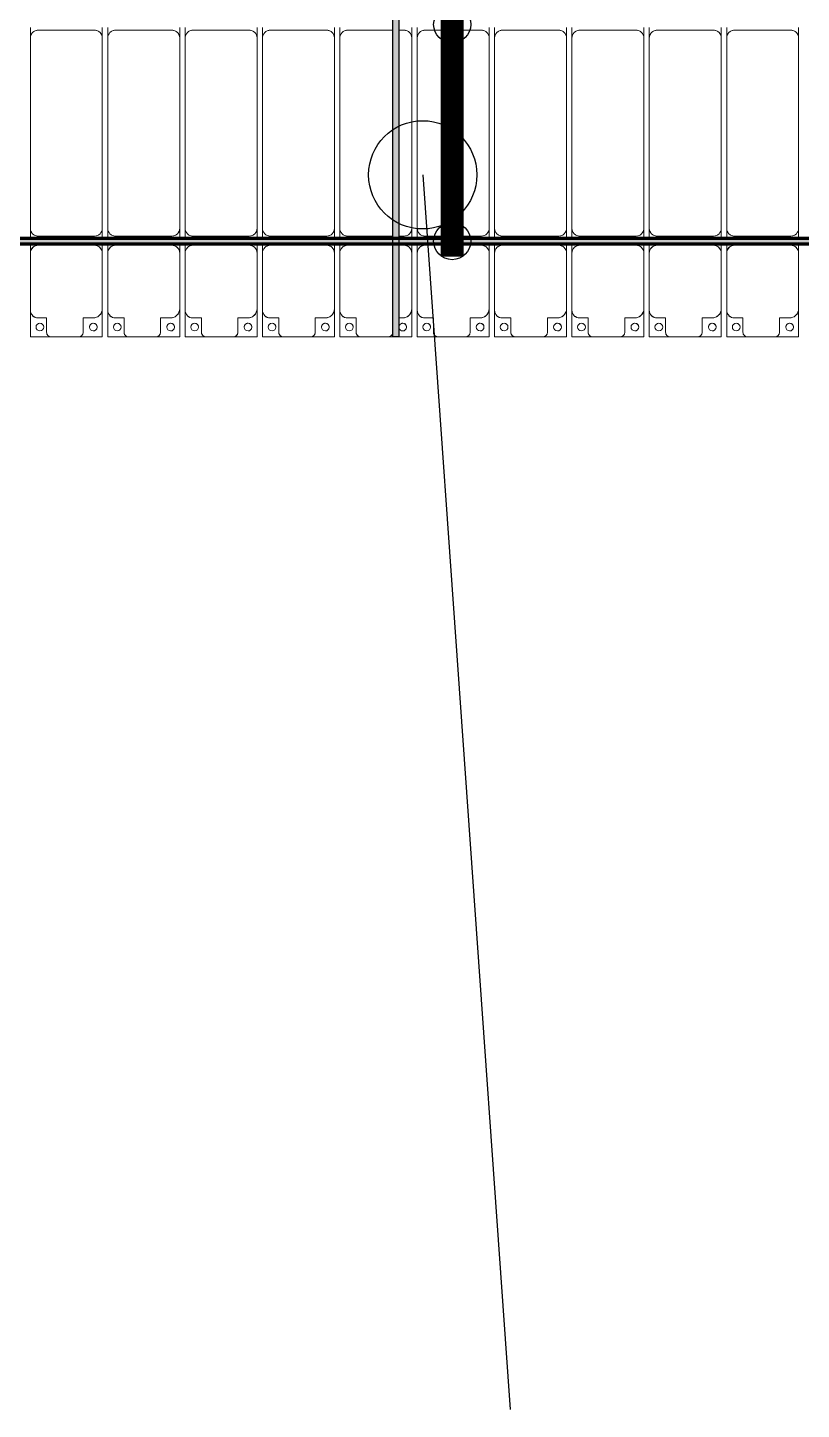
# Model space of a CAD drawing. Header units: millimetres. Extents: x -291190 to 146725, y 19759 to 185158.
# Drawn here: x -3923 to 1077, y 76860 to 85792 of the extents above; entities that cross this region are included whole.
import ezdxf

# ---------------------------------------------------------------- set-up
doc = ezdxf.new("R2010")
doc.units = ezdxf.units.MM
doc.layers.add('A-GENM', color=13, linetype='Continuous', lineweight=9)
doc.layers.add('S-BEAM', color=12, linetype='Continuous', lineweight=9)
for name, color, linetype in [('GC-BICH NEO', 6, 'Continuous'), ('GC-DAY NEO', 5, 'Continuous'), ('GC-HOP 40x60 GIA CUONG', 1, 'Continuous')]:
    doc.layers.add(name, color=color, linetype=linetype)

# ---------------------------------------------------------------- blocks, each defined once
blk = doc.blocks.new('Dải phao đi lại kèm đỡ invester - DẢI PHAO ĐI LẠI-65799-KHUNG KẾT CẤU BÈ PIN 4')
at = {"layer": 'A-GENM', "color": 7}
for p, q in [((63758.4, 1312.2), (63911.8, 1312.2)), ((63758.4, 1129.7), (63758.4, 1312.2)), ((63758.4, 1312.2), (63758.4, 1129.7)), ((63911.8, 1312.2), (63758.4, 1312.2)), ((63881.8, 1282.2), (63881.8, 1189.7)), ((64088.2, 1312.2), (63911.8, 1312.2)), ((64088.2, 1312.2), (64223.4, 1312.2)), ((64223.4, 1312.2), (64088.2, 1312.2)), ((64118.2, 1189.7), (64118.2, 1282.2)), ((64223.4, 1312.2), (64223.4, 1139.7)), ((64223.4, 1139.7), (64223.4, 1312.2)), ((64258.4, 1312.2), (64411.8, 1312.2)), ((64258.4, 1129.7), (64258.4, 1312.2)), ((64258.4, 1312.2), (64258.4, 1129.7)), ((64411.8, 1312.2), (64258.4, 1312.2)), ((64381.8, 1282.2), (64381.8, 1189.7)), ((64588.2, 1312.2), (64411.8, 1312.2)), ((64588.2, 1312.2), (64723.4, 1312.2)), ((64723.4, 1312.2), (64588.2, 1312.2)), ((64618.2, 1189.7), (64618.2, 1282.2)), ((64723.4, 1312.2), (64723.4, 1139.7)), ((64723.4, 1139.7), (64723.4, 1312.2)), ((64758.4, 1312.2), (64911.8, 1312.2)), ((64758.4, 1129.7), (64758.4, 1312.2)), ((64758.4, 1312.2), (64758.4, 1129.7)), ((64911.8, 1312.2), (64758.4, 1312.2)), ((64881.8, 1282.2), (64881.8, 1189.7)), ((65088.2, 1312.2), (64911.8, 1312.2)), ((65088.2, 1312.2), (65223.4, 1312.2)), ((65223.4, 1312.2), (65088.2, 1312.2)), ((65118.2, 1189.7), (65118.2, 1282.2)), ((65223.4, 1312.2), (65223.4, 1139.7)), ((65223.4, 1139.7), (65223.4, 1312.2)), ((65258.4, 1312.2), (65411.8, 1312.2)), ((65258.4, 1129.7), (65258.4, 1312.2)), ((65258.4, 1312.2), (65258.4, 1129.7)), ((65411.8, 1312.2), (65258.4, 1312.2)), ((65381.8, 1282.2), (65381.8, 1189.7)), ((65588.2, 1312.2), (65411.8, 1312.2)), ((65588.2, 1312.2), (65723.4, 1312.2)), ((65723.4, 1312.2), (65588.2, 1312.2)), ((65618.2, 1189.7), (65618.2, 1282.2)), ((65723.4, 1312.2), (65723.4, 1139.7)), ((65723.4, 1139.7), (65723.4, 1312.2)), ((65758.4, 1312.2), (65911.8, 1312.2)), ((65758.4, 1129.7), (65758.4, 1312.2)), ((65758.4, 1312.2), (65758.4, 1129.7)), ((65911.8, 1312.2), (65758.4, 1312.2)), ((65881.8, 1282.2), (65881.8, 1189.7)), ((66088.2, 1312.2), (65911.8, 1312.2)), ((66088.2, 1312.2), (66223.4, 1312.2)), ((66223.4, 1312.2), (66088.2, 1312.2)), ((66118.2, 1189.7), (66118.2, 1282.2)), ((66223.4, 1312.2), (66223.4, 1139.7)), ((66223.4, 1139.7), (66223.4, 1312.2)), ((66258.4, 1312.2), (66341.4, 1312.2)), ((66258.4, 1129.7), (66258.4, 1312.2)), ((66258.4, 1312.2), (66258.4, 1129.7)), ((66341.4, 1312.2), (66258.4, 1312.2)), ((66381.4, 1312.2), (66411.8, 1312.2)), ((66411.8, 1312.2), (66381.4, 1312.2)), ((66381.8, 1282.2), (66381.8, 1189.7)), ((66588.2, 1312.2), (66411.8, 1312.2)), ((66588.2, 1312.2), (66723.4, 1312.2)), ((66723.4, 1312.2), (66588.2, 1312.2)), ((66618.2, 1189.7), (66618.2, 1282.2)), ((66723.4, 1312.2), (66723.4, 1139.7)), ((66723.4, 1139.7), (66723.4, 1312.2)), ((66758.4, 1312.2), (66911.8, 1312.2)), ((66758.4, 1129.7), (66758.4, 1312.2)), ((66758.4, 1312.2), (66758.4, 1129.7)), ((66911.8, 1312.2), (66758.4, 1312.2)), ((66881.8, 1282.2), (66881.8, 1189.7)), ((67088.2, 1312.2), (66911.8, 1312.2)), ((67088.2, 1312.2), (67223.4, 1312.2)), ((67223.4, 1312.2), (67088.2, 1312.2)), ((67118.2, 1189.7), (67118.2, 1282.2)), ((67223.4, 1312.2), (67223.4, 1139.7)), ((67223.4, 1139.7), (67223.4, 1312.2)), ((67258.4, 1312.2), (67411.8, 1312.2)), ((67258.4, 1129.7), (67258.4, 1312.2)), ((67258.4, 1312.2), (67258.4, 1129.7)), ((67411.8, 1312.2), (67258.4, 1312.2)), ((67381.8, 1282.2), (67381.8, 1189.7)), ((67588.2, 1312.2), (67411.8, 1312.2)), ((67588.2, 1312.2), (67723.4, 1312.2)), ((67723.4, 1312.2), (67588.2, 1312.2)), ((67618.2, 1189.7), (67618.2, 1282.2)), ((67723.4, 1312.2), (67723.4, 1139.7)), ((67723.4, 1139.7), (67723.4, 1312.2)), ((67758.4, 1312.2), (67911.8, 1312.2)), ((67758.4, 1129.7), (67758.4, 1312.2)), ((67758.4, 1312.2), (67758.4, 1129.7)), ((67911.8, 1312.2), (67758.4, 1312.2)), ((67881.8, 1282.2), (67881.8, 1189.7)), ((68088.2, 1312.2), (67911.8, 1312.2)), ((68088.2, 1312.2), (68223.4, 1312.2)), ((68223.4, 1312.2), (68088.2, 1312.2)), ((68118.2, 1189.7), (68118.2, 1282.2)), ((68223.4, 1312.2), (68223.4, 1139.7)), ((68223.4, 1139.7), (68223.4, 1312.2)), ((68258.4, 1312.2), (68411.8, 1312.2)), ((68258.4, 1129.7), (68258.4, 1312.2)), ((68258.4, 1312.2), (68258.4, 1129.7)), ((68411.8, 1312.2), (68258.4, 1312.2)), ((68381.8, 1282.2), (68381.8, 1189.7)), ((68588.2, 1312.2), (68411.8, 1312.2)), ((68588.2, 1312.2), (68723.4, 1312.2)), ((68723.4, 1312.2), (68588.2, 1312.2)), ((68618.2, 1189.7), (68618.2, 1282.2)), ((68723.4, 1312.2), (68723.4, 1139.7)), ((68723.4, 1139.7), (68723.4, 1312.2)), ((63881.8, 1189.7), (63818.4, 1189.7)), ((64173.4, 1189.7), (64118.2, 1189.7)), ((64381.8, 1189.7), (64318.4, 1189.7)), ((64673.4, 1189.7), (64618.2, 1189.7)), ((64881.8, 1189.7), (64818.4, 1189.7)), ((65173.4, 1189.7), (65118.2, 1189.7)), ((65381.8, 1189.7), (65318.4, 1189.7)), ((65673.4, 1189.7), (65618.2, 1189.7)), ((65881.8, 1189.7), (65818.4, 1189.7)), ((66173.4, 1189.7), (66118.2, 1189.7)), ((66341.4, 1189.7), (66318.4, 1189.7)), ((66673.4, 1189.7), (66618.2, 1189.7)), ((66881.8, 1189.7), (66818.4, 1189.7)), ((67173.4, 1189.7), (67118.2, 1189.7)), ((67381.8, 1189.7), (67318.4, 1189.7)), ((67673.4, 1189.7), (67618.2, 1189.7)), ((67881.8, 1189.7), (67818.4, 1189.7)), ((68173.4, 1189.7), (68118.2, 1189.7)), ((68381.8, 1189.7), (68318.4, 1189.7)), ((68673.4, 1189.7), (68618.2, 1189.7)), ((63758.4, 1129.7), (63758.4, 769.7)), ((64223.4, 769.7), (64223.4, 1139.7)), ((64258.4, 1129.7), (64258.4, 769.7)), ((64723.4, 769.7), (64723.4, 1139.7)), ((64758.4, 1129.7), (64758.4, 769.7)), ((65223.4, 769.7), (65223.4, 1139.7)), ((65258.4, 1129.7), (65258.4, 769.7)), ((65723.4, 769.7), (65723.4, 1139.7)), ((65758.4, 1129.7), (65758.4, 769.7)), ((66223.4, 769.7), (66223.4, 1139.7)), ((66258.4, 1129.7), (66258.4, 769.7)), ((66723.4, 769.7), (66723.4, 1139.7)), ((66758.4, 1129.7), (66758.4, 769.7)), ((67223.4, 769.7), (67223.4, 1139.7)), ((67258.4, 1129.7), (67258.4, 769.7)), ((67723.4, 769.7), (67723.4, 1139.7)), ((67758.4, 1129.7), (67758.4, 769.7)), ((68223.4, 769.7), (68223.4, 1139.7)), ((68258.4, 1129.7), (68258.4, 769.7)), ((68723.4, 769.7), (68723.4, 1139.7)), ((63758.4, 712.9), (63758.4, 769.7)), ((63758.4, 712.9), (63758.4, 769.7)), ((63808.4, 719.7), (64173.4, 719.7)), ((64223.4, 769.7), (64223.4, 712.9)), ((64223.4, 769.7), (64223.4, 712.9)), ((64258.4, 712.9), (64258.4, 769.7)), ((64258.4, 712.9), (64258.4, 769.7)), ((64308.4, 719.7), (64673.4, 719.7)), ((64723.4, 769.7), (64723.4, 712.9)), ((64723.4, 769.7), (64723.4, 712.9)), ((64758.4, 712.9), (64758.4, 769.7)), ((64758.4, 712.9), (64758.4, 769.7)), ((64808.4, 719.7), (65173.4, 719.7)), ((65223.4, 769.7), (65223.4, 712.9)), ((65223.4, 769.7), (65223.4, 712.9)), ((65258.4, 712.9), (65258.4, 769.7)), ((65258.4, 712.9), (65258.4, 769.7)), ((65308.4, 719.7), (65673.4, 719.7)), ((65723.4, 769.7), (65723.4, 712.9)), ((65723.4, 769.7), (65723.4, 712.9)), ((65758.4, 712.9), (65758.4, 769.7)), ((65758.4, 712.9), (65758.4, 769.7)), ((65808.4, 719.7), (66173.4, 719.7)), ((66223.4, 769.7), (66223.4, 712.9)), ((66223.4, 769.7), (66223.4, 712.9)), ((66258.4, 712.9), (66258.4, 769.7)), ((66258.4, 712.9), (66258.4, 769.7)), ((66308.4, 719.7), (66341.4, 719.7)), ((66381.4, 719.7), (66673.4, 719.7)), ((66723.4, 769.7), (66723.4, 712.9)), ((66723.4, 769.7), (66723.4, 712.9)), ((66758.4, 712.9), (66758.4, 769.7)), ((66758.4, 712.9), (66758.4, 769.7)), ((66808.4, 719.7), (67173.4, 719.7)), ((67223.4, 769.7), (67223.4, 712.9)), ((67223.4, 769.7), (67223.4, 712.9)), ((67258.4, 712.9), (67258.4, 769.7)), ((67258.4, 712.9), (67258.4, 769.7)), ((67308.4, 719.7), (67673.4, 719.7)), ((67723.4, 769.7), (67723.4, 712.9)), ((67723.4, 769.7), (67723.4, 712.9)), ((67758.4, 712.9), (67758.4, 769.7)), ((67758.4, 712.9), (67758.4, 769.7)), ((67808.4, 719.7), (68173.4, 719.7)), ((68223.4, 769.7), (68223.4, 712.9)), ((68223.4, 769.7), (68223.4, 712.9)), ((68258.4, 712.9), (68258.4, 769.7)), ((68258.4, 712.9), (68258.4, 769.7)), ((68308.4, 719.7), (68673.4, 719.7)), ((68723.4, 769.7), (68723.4, 712.9)), ((68723.4, 769.7), (68723.4, 712.9)), ((63758.4, 610.3), (63758.4, 672.9)), ((63758.4, 610.3), (63758.4, 672.9)), ((64173.4, 660.3), (63808.4, 660.3)), ((64223.4, 672.9), (64223.4, 610.3)), ((64223.4, 672.9), (64223.4, 610.3)), ((64258.4, 610.3), (64258.4, 672.9)), ((64258.4, 610.3), (64258.4, 672.9)), ((64673.4, 660.3), (64308.4, 660.3)), ((64723.4, 672.9), (64723.4, 610.3)), ((64723.4, 672.9), (64723.4, 610.3)), ((64758.4, 610.3), (64758.4, 672.9)), ((64758.4, 610.3), (64758.4, 672.9)), ((65173.4, 660.3), (64808.4, 660.3)), ((65223.4, 672.9), (65223.4, 610.3)), ((65223.4, 672.9), (65223.4, 610.3)), ((65258.4, 610.3), (65258.4, 672.9)), ((65258.4, 610.3), (65258.4, 672.9)), ((65673.4, 660.3), (65308.4, 660.3)), ((65723.4, 672.9), (65723.4, 610.3)), ((65723.4, 672.9), (65723.4, 610.3)), ((65758.4, 610.3), (65758.4, 672.9)), ((65758.4, 610.3), (65758.4, 672.9)), ((66173.4, 660.3), (65808.4, 660.3)), ((66223.4, 672.9), (66223.4, 610.3)), ((66223.4, 672.9), (66223.4, 610.3)), ((66258.4, 610.3), (66258.4, 672.9)), ((66258.4, 610.3), (66258.4, 672.9)), ((66341.4, 660.3), (66308.4, 660.3)), ((66673.4, 660.3), (66381.4, 660.3)), ((66723.4, 672.9), (66723.4, 610.3)), ((66723.4, 672.9), (66723.4, 610.3)), ((66758.4, 610.3), (66758.4, 672.9)), ((66758.4, 610.3), (66758.4, 672.9)), ((67173.4, 660.3), (66808.4, 660.3)), ((67223.4, 672.9), (67223.4, 610.3)), ((67223.4, 672.9), (67223.4, 610.3)), ((67258.4, 610.3), (67258.4, 672.9)), ((67258.4, 610.3), (67258.4, 672.9)), ((67673.4, 660.3), (67308.4, 660.3)), ((67723.4, 672.9), (67723.4, 610.3)), ((67723.4, 672.9), (67723.4, 610.3)), ((67758.4, 610.3), (67758.4, 672.9)), ((67758.4, 610.3), (67758.4, 672.9)), ((68173.4, 660.3), (67808.4, 660.3)), ((68223.4, 672.9), (68223.4, 610.3)), ((68223.4, 672.9), (68223.4, 610.3)), ((68258.4, 610.3), (68258.4, 672.9)), ((68258.4, 610.3), (68258.4, 672.9)), ((68673.4, 660.3), (68308.4, 660.3)), ((68723.4, 672.9), (68723.4, 610.3)), ((68723.4, 672.9), (68723.4, 610.3)), ((63758.4, 610.3), (63758.4, -620.3)), ((64223.4, -620.3), (64223.4, 610.3)), ((64258.4, 610.3), (64258.4, -620.3)), ((64723.4, -620.3), (64723.4, 610.3)), ((64758.4, 610.3), (64758.4, -620.3)), ((65223.4, -620.3), (65223.4, 610.3)), ((65258.4, 610.3), (65258.4, -620.3)), ((65723.4, -620.3), (65723.4, 610.3)), ((65758.4, 610.3), (65758.4, -620.3)), ((66223.4, -620.3), (66223.4, 610.3)), ((66258.4, 610.3), (66258.4, -620.3)), ((66723.4, -620.3), (66723.4, 610.3)), ((66758.4, 610.3), (66758.4, -620.3)), ((67223.4, -620.3), (67223.4, 610.3)), ((67258.4, 610.3), (67258.4, -620.3)), ((67723.4, -620.3), (67723.4, 610.3)), ((67758.4, 610.3), (67758.4, -620.3)), ((68223.4, -620.3), (68223.4, 610.3)), ((68258.4, 610.3), (68258.4, -620.3)), ((68723.4, -620.3), (68723.4, 610.3)), ((63758.4, -687.1), (63758.4, -620.3)), ((63758.4, -687.1), (63758.4, -620.3)), ((64223.4, -620.3), (64223.4, -687.1)), ((64223.4, -620.3), (64223.4, -687.1)), ((64258.4, -687.1), (64258.4, -620.3)), ((64258.4, -687.1), (64258.4, -620.3)), ((64723.4, -620.3), (64723.4, -687.1)), ((64723.4, -620.3), (64723.4, -687.1)), ((64758.4, -687.1), (64758.4, -620.3)), ((64758.4, -687.1), (64758.4, -620.3)), ((65223.4, -620.3), (65223.4, -687.1)), ((65223.4, -620.3), (65223.4, -687.1)), ((65258.4, -687.1), (65258.4, -620.3)), ((65258.4, -687.1), (65258.4, -620.3)), ((65723.4, -620.3), (65723.4, -687.1)), ((65723.4, -620.3), (65723.4, -687.1)), ((65758.4, -687.1), (65758.4, -620.3)), ((65758.4, -687.1), (65758.4, -620.3)), ((66223.4, -620.3), (66223.4, -687.1)), ((66223.4, -620.3), (66223.4, -687.1)), ((66258.4, -687.1), (66258.4, -620.3)), ((66258.4, -687.1), (66258.4, -620.3)), ((66723.4, -620.3), (66723.4, -687.1)), ((66723.4, -620.3), (66723.4, -687.1)), ((66758.4, -687.1), (66758.4, -620.3)), ((66758.4, -687.1), (66758.4, -620.3)), ((67223.4, -620.3), (67223.4, -687.1)), ((67223.4, -620.3), (67223.4, -687.1)), ((67258.4, -687.1), (67258.4, -620.3)), ((67258.4, -687.1), (67258.4, -620.3)), ((67723.4, -620.3), (67723.4, -687.1)), ((67723.4, -620.3), (67723.4, -687.1)), ((67758.4, -687.1), (67758.4, -620.3)), ((67758.4, -687.1), (67758.4, -620.3)), ((68223.4, -620.3), (68223.4, -687.1)), ((68223.4, -620.3), (68223.4, -687.1)), ((68258.4, -687.1), (68258.4, -620.3)), ((68258.4, -687.1), (68258.4, -620.3)), ((68723.4, -620.3), (68723.4, -687.1)), ((68723.4, -620.3), (68723.4, -687.1)), ((63808.4, -670.3), (64173.4, -670.3)), ((64308.4, -670.3), (64673.4, -670.3)), ((64808.4, -670.3), (65173.4, -670.3)), ((65308.4, -670.3), (65673.4, -670.3)), ((65808.4, -670.3), (66173.4, -670.3)), ((66308.4, -670.3), (66341.4, -670.3)), ((66381.4, -670.3), (66673.4, -670.3)), ((66808.4, -670.3), (67173.4, -670.3)), ((67308.4, -670.3), (67673.4, -670.3)), ((67808.4, -670.3), (68173.4, -670.3)), ((68308.4, -670.3), (68673.4, -670.3))]:
    blk.add_line(p, q, dxfattribs=at)
for centre, radius, start, end in [((63816.8, 1248.6), 25, 90, 270), ((63816.8, 1248.6), 25, 90, 255), ((63816.8, 1248.6), 25, 270, 90), ((63816.8, 1248.6), 25, 0, 90), ((63911.8, 1282.2), 30, 90, 180), ((63911.8, 1282.2), 30, 105, 165), ((63911.8, 1282.2), 30, 135, 165), ((63911.8, 1282.2), 30, 135, 165), ((63911.8, 1282.2), 30, 105, 120), ((63911.8, 1282.2), 30, 105, 120), ((64088.2, 1282.2), 30, 360, 90), ((64088.2, 1282.2), 30, 60, 75), ((64088.2, 1282.2), 30, 15, 75), ((64088.2, 1282.2), 30, 60, 75), ((64088.2, 1282.2), 30, 15, 30), ((64088.2, 1282.2), 30, 15, 30), ((64161.8, 1248.6), 25, 90, 270), ((64161.8, 1248.6), 25, 90, 180), ((64161.8, 1248.6), 25, 270, 90), ((64161.8, 1248.6), 25, 270, 90), ((64316.8, 1248.6), 25, 90, 270), ((64316.8, 1248.6), 25, 90, 255), ((64316.8, 1248.6), 25, 270, 90), ((64316.8, 1248.6), 25, 0, 90), ((64411.8, 1282.2), 30, 90, 180), ((64411.8, 1282.2), 30, 105, 165), ((64411.8, 1282.2), 30, 135, 165), ((64411.8, 1282.2), 30, 135, 165), ((64411.8, 1282.2), 30, 105, 120), ((64411.8, 1282.2), 30, 105, 120), ((64588.2, 1282.2), 30, 360, 90), ((64588.2, 1282.2), 30, 60, 75), ((64588.2, 1282.2), 30, 15, 75), ((64588.2, 1282.2), 30, 60, 75), ((64588.2, 1282.2), 30, 15, 30), ((64588.2, 1282.2), 30, 15, 30), ((64661.8, 1248.6), 25, 90, 270), ((64661.8, 1248.6), 25, 90, 180), ((64661.8, 1248.6), 25, 270, 90), ((64661.8, 1248.6), 25, 270, 90), ((64816.8, 1248.6), 25, 90, 270), ((64816.8, 1248.6), 25, 90, 255), ((64816.8, 1248.6), 25, 270, 90), ((64816.8, 1248.6), 25, 0, 90), ((64911.8, 1282.2), 30, 90, 180), ((64911.8, 1282.2), 30, 105, 165), ((64911.8, 1282.2), 30, 135, 165), ((64911.8, 1282.2), 30, 135, 165), ((64911.8, 1282.2), 30, 105, 120), ((64911.8, 1282.2), 30, 105, 120), ((65088.2, 1282.2), 30, 360, 90), ((65088.2, 1282.2), 30, 60, 75), ((65088.2, 1282.2), 30, 15, 75), ((65088.2, 1282.2), 30, 60, 75), ((65088.2, 1282.2), 30, 15, 30), ((65088.2, 1282.2), 30, 15, 30), ((65161.8, 1248.6), 25, 90, 270), ((65161.8, 1248.6), 25, 90, 180), ((65161.8, 1248.6), 25, 270, 90), ((65161.8, 1248.6), 25, 270, 90), ((65316.8, 1248.6), 25, 90, 270), ((65316.8, 1248.6), 25, 90, 255), ((65316.8, 1248.6), 25, 270, 90), ((65316.8, 1248.6), 25, 0, 90), ((65411.8, 1282.2), 30, 90, 180), ((65411.8, 1282.2), 30, 105, 165), ((65411.8, 1282.2), 30, 135, 165), ((65411.8, 1282.2), 30, 135, 165), ((65411.8, 1282.2), 30, 105, 120), ((65411.8, 1282.2), 30, 105, 120), ((65588.2, 1282.2), 30, 360, 90), ((65588.2, 1282.2), 30, 60, 75), ((65588.2, 1282.2), 30, 15, 75), ((65588.2, 1282.2), 30, 60, 75), ((65588.2, 1282.2), 30, 15, 30), ((65588.2, 1282.2), 30, 15, 30), ((65661.8, 1248.6), 25, 90, 270), ((65661.8, 1248.6), 25, 90, 180), ((65661.8, 1248.6), 25, 270, 90), ((65661.8, 1248.6), 25, 270, 90), ((65816.8, 1248.6), 25, 90, 270), ((65816.8, 1248.6), 25, 90, 255), ((65816.8, 1248.6), 25, 270, 90), ((65816.8, 1248.6), 25, 0, 90), ((65911.8, 1282.2), 30, 90, 180), ((65911.8, 1282.2), 30, 105, 165), ((65911.8, 1282.2), 30, 135, 165), ((65911.8, 1282.2), 30, 135, 165), ((65911.8, 1282.2), 30, 105, 120), ((65911.8, 1282.2), 30, 105, 120), ((66088.2, 1282.2), 30, 360, 90), ((66088.2, 1282.2), 30, 60, 75), ((66088.2, 1282.2), 30, 15, 75), ((66088.2, 1282.2), 30, 60, 75), ((66088.2, 1282.2), 30, 15, 30), ((66088.2, 1282.2), 30, 15, 30), ((66161.8, 1248.6), 25, 90, 270), ((66161.8, 1248.6), 25, 90, 180), ((66161.8, 1248.6), 25, 270, 90), ((66161.8, 1248.6), 25, 270, 90), ((66316.8, 1248.6), 25, 90, 270), ((66316.8, 1248.6), 25, 90, 255), ((66316.8, 1248.6), 25, 15, 90), ((66316.8, 1248.6), 25, 15, 90), ((66411.8, 1282.2), 30, 90, 180), ((66411.8, 1282.2), 30, 105, 165), ((66411.8, 1282.2), 30, 135, 165), ((66411.8, 1282.2), 30, 135, 165), ((66411.8, 1282.2), 30, 105, 120), ((66411.8, 1282.2), 30, 105, 120), ((66588.2, 1282.2), 30, 360, 90), ((66588.2, 1282.2), 30, 60, 75), ((66588.2, 1282.2), 30, 15, 75), ((66588.2, 1282.2), 30, 60, 75), ((66588.2, 1282.2), 30, 15, 30), ((66588.2, 1282.2), 30, 15, 30), ((66661.8, 1248.6), 25, 90, 270), ((66661.8, 1248.6), 25, 90, 180), ((66661.8, 1248.6), 25, 270, 90), ((66661.8, 1248.6), 25, 270, 90), ((66816.8, 1248.6), 25, 90, 270), ((66816.8, 1248.6), 25, 90, 255), ((66816.8, 1248.6), 25, 270, 90), ((66816.8, 1248.6), 25, 0, 90), ((66911.8, 1282.2), 30, 90, 180), ((66911.8, 1282.2), 30, 105, 165), ((66911.8, 1282.2), 30, 135, 165), ((66911.8, 1282.2), 30, 135, 165), ((66911.8, 1282.2), 30, 105, 120), ((66911.8, 1282.2), 30, 105, 120), ((67088.2, 1282.2), 30, 360, 90), ((67088.2, 1282.2), 30, 60, 75), ((67088.2, 1282.2), 30, 15, 75), ((67088.2, 1282.2), 30, 60, 75), ((67088.2, 1282.2), 30, 15, 30), ((67088.2, 1282.2), 30, 15, 30), ((67161.8, 1248.6), 25, 90, 270), ((67161.8, 1248.6), 25, 90, 180), ((67161.8, 1248.6), 25, 270, 90), ((67161.8, 1248.6), 25, 270, 90), ((67316.8, 1248.6), 25, 90, 270), ((67316.8, 1248.6), 25, 90, 255), ((67316.8, 1248.6), 25, 270, 90), ((67316.8, 1248.6), 25, 0, 90), ((67411.8, 1282.2), 30, 90, 180), ((67411.8, 1282.2), 30, 105, 165), ((67411.8, 1282.2), 30, 135, 165), ((67411.8, 1282.2), 30, 135, 165), ((67411.8, 1282.2), 30, 105, 120), ((67411.8, 1282.2), 30, 105, 120), ((67588.2, 1282.2), 30, 360, 90), ((67588.2, 1282.2), 30, 60, 75), ((67588.2, 1282.2), 30, 15, 75), ((67588.2, 1282.2), 30, 60, 75), ((67588.2, 1282.2), 30, 15, 30), ((67588.2, 1282.2), 30, 15, 30), ((67661.8, 1248.6), 25, 90, 270), ((67661.8, 1248.6), 25, 90, 180), ((67661.8, 1248.6), 25, 270, 90), ((67661.8, 1248.6), 25, 270, 90), ((67816.8, 1248.6), 25, 90, 270), ((67816.8, 1248.6), 25, 90, 255), ((67816.8, 1248.6), 25, 270, 90), ((67816.8, 1248.6), 25, 0, 90), ((67911.8, 1282.2), 30, 90, 180), ((67911.8, 1282.2), 30, 105, 165), ((67911.8, 1282.2), 30, 135, 165), ((67911.8, 1282.2), 30, 135, 165), ((67911.8, 1282.2), 30, 105, 120), ((67911.8, 1282.2), 30, 105, 120), ((68088.2, 1282.2), 30, 360, 90), ((68088.2, 1282.2), 30, 60, 75), ((68088.2, 1282.2), 30, 15, 75), ((68088.2, 1282.2), 30, 60, 75), ((68088.2, 1282.2), 30, 15, 30), ((68088.2, 1282.2), 30, 15, 30), ((68161.8, 1248.6), 25, 90, 270), ((68161.8, 1248.6), 25, 90, 180), ((68161.8, 1248.6), 25, 270, 90), ((68161.8, 1248.6), 25, 270, 90), ((68316.8, 1248.6), 25, 90, 270), ((68316.8, 1248.6), 25, 90, 255), ((68316.8, 1248.6), 25, 270, 90), ((68316.8, 1248.6), 25, 0, 90), ((68411.8, 1282.2), 30, 90, 180), ((68411.8, 1282.2), 30, 105, 165), ((68411.8, 1282.2), 30, 135, 165), ((68411.8, 1282.2), 30, 135, 165), ((68411.8, 1282.2), 30, 105, 120), ((68411.8, 1282.2), 30, 105, 120), ((68588.2, 1282.2), 30, 360, 90), ((68588.2, 1282.2), 30, 60, 75), ((68588.2, 1282.2), 30, 15, 75), ((68588.2, 1282.2), 30, 60, 75), ((68588.2, 1282.2), 30, 15, 30), ((68588.2, 1282.2), 30, 15, 30), ((68661.8, 1248.6), 25, 90, 270), ((68661.8, 1248.6), 25, 90, 180), ((68661.8, 1248.6), 25, 270, 90), ((68661.8, 1248.6), 25, 270, 90), ((63818.4, 1129.7), 60, 90, 180), ((63818.4, 1129.7), 60, 90, 150), ((63818.4, 1129.7), 60, 135, 150), ((63818.4, 1129.7), 60, 135, 150), ((63816.8, 1248.6), 25, 270, 285), ((63816.8, 1248.6), 25, 300, 345), ((64161.8, 1248.6), 25, 195, 255), ((64173.4, 1139.7), 50, 0, 90), ((64173.4, 1139.7), 50, 45, 90), ((64173.4, 1139.7), 50, 15, 90), ((64173.4, 1139.7), 50, 45, 90), ((64318.4, 1129.7), 60, 90, 180), ((64318.4, 1129.7), 60, 90, 150), ((64318.4, 1129.7), 60, 135, 150), ((64318.4, 1129.7), 60, 135, 150), ((64316.8, 1248.6), 25, 270, 285), ((64316.8, 1248.6), 25, 300, 345), ((64661.8, 1248.6), 25, 195, 255), ((64673.4, 1139.7), 50, 0, 90), ((64673.4, 1139.7), 50, 45, 90), ((64673.4, 1139.7), 50, 15, 90), ((64673.4, 1139.7), 50, 45, 90), ((64818.4, 1129.7), 60, 90, 180), ((64818.4, 1129.7), 60, 90, 150), ((64818.4, 1129.7), 60, 135, 150), ((64818.4, 1129.7), 60, 135, 150), ((64816.8, 1248.6), 25, 270, 285), ((64816.8, 1248.6), 25, 300, 345), ((65161.8, 1248.6), 25, 195, 255), ((65173.4, 1139.7), 50, 0, 90), ((65173.4, 1139.7), 50, 45, 90), ((65173.4, 1139.7), 50, 15, 90), ((65173.4, 1139.7), 50, 45, 90), ((65318.4, 1129.7), 60, 90, 180), ((65318.4, 1129.7), 60, 90, 150), ((65318.4, 1129.7), 60, 135, 150), ((65318.4, 1129.7), 60, 135, 150), ((65316.8, 1248.6), 25, 270, 285), ((65316.8, 1248.6), 25, 300, 345), ((65661.8, 1248.6), 25, 195, 255), ((65673.4, 1139.7), 50, 0, 90), ((65673.4, 1139.7), 50, 45, 90), ((65673.4, 1139.7), 50, 15, 90), ((65673.4, 1139.7), 50, 45, 90), ((65818.4, 1129.7), 60, 90, 180), ((65818.4, 1129.7), 60, 90, 150), ((65818.4, 1129.7), 60, 135, 150), ((65818.4, 1129.7), 60, 135, 150), ((65816.8, 1248.6), 25, 270, 285), ((65816.8, 1248.6), 25, 300, 345), ((66161.8, 1248.6), 25, 195, 255), ((66173.4, 1139.7), 50, 0, 90), ((66173.4, 1139.7), 50, 45, 90), ((66173.4, 1139.7), 50, 15, 90), ((66173.4, 1139.7), 50, 45, 90), ((66318.4, 1129.7), 60, 90, 180), ((66318.4, 1129.7), 60, 90, 150), ((66318.4, 1129.7), 60, 135, 150), ((66318.4, 1129.7), 60, 135, 150), ((66316.8, 1248.6), 25, 270, 345), ((66316.8, 1248.6), 25, 270, 285), ((66316.8, 1248.6), 25, 300, 345), ((66661.8, 1248.6), 25, 195, 255), ((66673.4, 1139.7), 50, 0, 90), ((66673.4, 1139.7), 50, 45, 90), ((66673.4, 1139.7), 50, 15, 90), ((66673.4, 1139.7), 50, 45, 90), ((66818.4, 1129.7), 60, 90, 180), ((66818.4, 1129.7), 60, 90, 150), ((66818.4, 1129.7), 60, 135, 150), ((66818.4, 1129.7), 60, 135, 150), ((66816.8, 1248.6), 25, 270, 285), ((66816.8, 1248.6), 25, 300, 345), ((67161.8, 1248.6), 25, 195, 255), ((67173.4, 1139.7), 50, 0, 90), ((67173.4, 1139.7), 50, 45, 90), ((67173.4, 1139.7), 50, 15, 90), ((67173.4, 1139.7), 50, 45, 90), ((67318.4, 1129.7), 60, 90, 180), ((67318.4, 1129.7), 60, 90, 150), ((67318.4, 1129.7), 60, 135, 150), ((67318.4, 1129.7), 60, 135, 150), ((67316.8, 1248.6), 25, 270, 285), ((67316.8, 1248.6), 25, 300, 345), ((67661.8, 1248.6), 25, 195, 255), ((67673.4, 1139.7), 50, 0, 90), ((67673.4, 1139.7), 50, 45, 90), ((67673.4, 1139.7), 50, 15, 90), ((67673.4, 1139.7), 50, 45, 90), ((67818.4, 1129.7), 60, 90, 180), ((67818.4, 1129.7), 60, 90, 150), ((67818.4, 1129.7), 60, 135, 150), ((67818.4, 1129.7), 60, 135, 150), ((67816.8, 1248.6), 25, 270, 285), ((67816.8, 1248.6), 25, 300, 345), ((68161.8, 1248.6), 25, 195, 255), ((68173.4, 1139.7), 50, 0, 90), ((68173.4, 1139.7), 50, 45, 90), ((68173.4, 1139.7), 50, 15, 90), ((68173.4, 1139.7), 50, 45, 90), ((68318.4, 1129.7), 60, 90, 180), ((68318.4, 1129.7), 60, 90, 150), ((68318.4, 1129.7), 60, 135, 150), ((68318.4, 1129.7), 60, 135, 150), ((68316.8, 1248.6), 25, 270, 285), ((68316.8, 1248.6), 25, 300, 345), ((68661.8, 1248.6), 25, 195, 255), ((68673.4, 1139.7), 50, 0, 90), ((68673.4, 1139.7), 50, 45, 90), ((68673.4, 1139.7), 50, 15, 90), ((68673.4, 1139.7), 50, 45, 90), ((63808.4, 769.7), 50, 180, 270), ((63808.4, 769.7), 50, 195, 270), ((64173.4, 769.7), 50, 270, 0), ((64173.4, 769.7), 50, 270, 345), ((64308.4, 769.7), 50, 180, 270), ((64308.4, 769.7), 50, 195, 270), ((64673.4, 769.7), 50, 270, 0), ((64673.4, 769.7), 50, 270, 345), ((64808.4, 769.7), 50, 180, 270), ((64808.4, 769.7), 50, 195, 270), ((65173.4, 769.7), 50, 270, 0), ((65173.4, 769.7), 50, 270, 345), ((65308.4, 769.7), 50, 180, 270), ((65308.4, 769.7), 50, 195, 270), ((65673.4, 769.7), 50, 270, 0), ((65673.4, 769.7), 50, 270, 345), ((65808.4, 769.7), 50, 180, 270), ((65808.4, 769.7), 50, 195, 270), ((66173.4, 769.7), 50, 270, 0), ((66173.4, 769.7), 50, 270, 345), ((66308.4, 769.7), 50, 180, 270), ((66308.4, 769.7), 50, 195, 270), ((66673.4, 769.7), 50, 270, 0), ((66673.4, 769.7), 50, 270, 345), ((66808.4, 769.7), 50, 180, 270), ((66808.4, 769.7), 50, 195, 270), ((67173.4, 769.7), 50, 270, 0), ((67173.4, 769.7), 50, 270, 345), ((67308.4, 769.7), 50, 180, 270), ((67308.4, 769.7), 50, 195, 270), ((67673.4, 769.7), 50, 270, 0), ((67673.4, 769.7), 50, 270, 345), ((67808.4, 769.7), 50, 180, 270), ((67808.4, 769.7), 50, 195, 270), ((68173.4, 769.7), 50, 270, 0), ((68173.4, 769.7), 50, 270, 345), ((68308.4, 769.7), 50, 180, 270), ((68308.4, 769.7), 50, 195, 270), ((68673.4, 769.7), 50, 270, 0), ((68673.4, 769.7), 50, 270, 345), ((63808.4, 610.3), 50, 90, 180), ((63808.4, 610.3), 50, 150, 180), ((63808.4, 610.3), 50, 105, 120), ((64173.4, 610.3), 50, 360, 90), ((64173.4, 610.3), 50, 60, 90), ((64173.4, 610.3), 50, 15, 30), ((64308.4, 610.3), 50, 90, 180), ((64308.4, 610.3), 50, 150, 180), ((64308.4, 610.3), 50, 105, 120), ((64673.4, 610.3), 50, 360, 90), ((64673.4, 610.3), 50, 60, 90), ((64673.4, 610.3), 50, 15, 30), ((64808.4, 610.3), 50, 90, 180), ((64808.4, 610.3), 50, 150, 180), ((64808.4, 610.3), 50, 105, 120), ((65173.4, 610.3), 50, 360, 90), ((65173.4, 610.3), 50, 60, 90), ((65173.4, 610.3), 50, 15, 30), ((65308.4, 610.3), 50, 90, 180), ((65308.4, 610.3), 50, 150, 180), ((65308.4, 610.3), 50, 105, 120), ((65673.4, 610.3), 50, 360, 90), ((65673.4, 610.3), 50, 60, 90), ((65673.4, 610.3), 50, 15, 30), ((65808.4, 610.3), 50, 90, 180), ((65808.4, 610.3), 50, 150, 180), ((65808.4, 610.3), 50, 105, 120), ((66173.4, 610.3), 50, 360, 90), ((66173.4, 610.3), 50, 60, 90), ((66173.4, 610.3), 50, 15, 30), ((66308.4, 610.3), 50, 90, 180), ((66308.4, 610.3), 50, 150, 180), ((66308.4, 610.3), 50, 105, 120), ((66673.4, 610.3), 50, 360, 90), ((66673.4, 610.3), 50, 60, 90), ((66673.4, 610.3), 50, 15, 30), ((66808.4, 610.3), 50, 90, 180), ((66808.4, 610.3), 50, 150, 180), ((66808.4, 610.3), 50, 105, 120), ((67173.4, 610.3), 50, 360, 90), ((67173.4, 610.3), 50, 60, 90), ((67173.4, 610.3), 50, 15, 30), ((67308.4, 610.3), 50, 90, 180), ((67308.4, 610.3), 50, 150, 180), ((67308.4, 610.3), 50, 105, 120), ((67673.4, 610.3), 50, 360, 90), ((67673.4, 610.3), 50, 60, 90), ((67673.4, 610.3), 50, 15, 30), ((67808.4, 610.3), 50, 90, 180), ((67808.4, 610.3), 50, 150, 180), ((67808.4, 610.3), 50, 105, 120), ((68173.4, 610.3), 50, 360, 90), ((68173.4, 610.3), 50, 60, 90), ((68173.4, 610.3), 50, 15, 30), ((68308.4, 610.3), 50, 90, 180), ((68308.4, 610.3), 50, 150, 180), ((68308.4, 610.3), 50, 105, 120), ((68673.4, 610.3), 50, 360, 90), ((68673.4, 610.3), 50, 60, 90), ((68673.4, 610.3), 50, 15, 30), ((63808.4, -620.3), 50, 180, 270), ((64173.4, -620.3), 50, 270, 0), ((64173.4, -620.3), 50, 330, 0), ((64308.4, -620.3), 50, 180, 270), ((64673.4, -620.3), 50, 270, 0), ((64673.4, -620.3), 50, 330, 0), ((64808.4, -620.3), 50, 180, 270), ((65173.4, -620.3), 50, 270, 0), ((65173.4, -620.3), 50, 330, 0), ((65308.4, -620.3), 50, 180, 270), ((65673.4, -620.3), 50, 270, 0), ((65673.4, -620.3), 50, 330, 0), ((65808.4, -620.3), 50, 180, 270), ((66173.4, -620.3), 50, 270, 0), ((66173.4, -620.3), 50, 330, 0), ((66308.4, -620.3), 50, 180, 270), ((66673.4, -620.3), 50, 270, 0), ((66673.4, -620.3), 50, 330, 0), ((66808.4, -620.3), 50, 180, 270), ((67173.4, -620.3), 50, 270, 0), ((67173.4, -620.3), 50, 330, 0), ((67308.4, -620.3), 50, 180, 270), ((67673.4, -620.3), 50, 270, 0), ((67673.4, -620.3), 50, 330, 0), ((67808.4, -620.3), 50, 180, 270), ((68173.4, -620.3), 50, 270, 0), ((68173.4, -620.3), 50, 330, 0), ((68308.4, -620.3), 50, 180, 270), ((68673.4, -620.3), 50, 270, 0), ((68673.4, -620.3), 50, 330, 0), ((63808.4, -620.3), 50, 195, 210), ((63808.4, -620.3), 50, 240, 270), ((64173.4, -620.3), 50, 270, 300), ((64308.4, -620.3), 50, 195, 210), ((64308.4, -620.3), 50, 240, 270), ((64673.4, -620.3), 50, 270, 300), ((64808.4, -620.3), 50, 195, 210), ((64808.4, -620.3), 50, 240, 270), ((65173.4, -620.3), 50, 270, 300), ((65308.4, -620.3), 50, 195, 210), ((65308.4, -620.3), 50, 240, 270), ((65673.4, -620.3), 50, 270, 300), ((65808.4, -620.3), 50, 195, 210), ((65808.4, -620.3), 50, 240, 270), ((66173.4, -620.3), 50, 270, 300), ((66308.4, -620.3), 50, 195, 210), ((66308.4, -620.3), 50, 240, 270), ((66673.4, -620.3), 50, 270, 300), ((66808.4, -620.3), 50, 195, 210), ((66808.4, -620.3), 50, 240, 270), ((67173.4, -620.3), 50, 270, 300), ((67308.4, -620.3), 50, 195, 210), ((67308.4, -620.3), 50, 240, 270), ((67673.4, -620.3), 50, 270, 300), ((67808.4, -620.3), 50, 195, 210), ((67808.4, -620.3), 50, 240, 270), ((68173.4, -620.3), 50, 270, 300), ((68308.4, -620.3), 50, 195, 210), ((68308.4, -620.3), 50, 240, 270), ((68673.4, -620.3), 50, 270, 300)]:
    blk.add_arc(centre, radius, start, end, dxfattribs=at)
blk = doc.blocks.new('Dầm C52 - Dầm C52-V25-KHUNG KẾT CẤU BÈ PIN 4')
at = {"layer": 'S-BEAM', "lineweight": 140}
blk.add_hatch(color=1, dxfattribs=at).paths.add_polyline_path([(-173700.3, 20), (-174539.9, 20), (-174539.9, -20), (174539.9, -20), (174539.9, 20), (-172791.8, 20)])
at = {"layer": 'S-BEAM', "color": 1, "lineweight": 140}
for p, q in [((-174539.9, 20), (174539.9, 20)), ((174539.9, -20), (-174539.9, -20))]:
    blk.add_line(p, q, dxfattribs=at)
blk = doc.blocks.new('Dầm C52 - Hộp 40x60-62905-KHUNG KẾT CẤU BÈ PIN 4')
at = {"layer": 'S-BEAM', "lineweight": 25}
blk.add_hatch(color=4, dxfattribs=at).paths.add_polyline_path([(-37712.2, -20), (37712.2, -20), (37712.2, 20), (-37712.2, 20)])
at = {"layer": 'S-BEAM', "color": 4, "lineweight": 25}
for p, q in [((-37712.2, -20), (-37712.2, 20)), ((-37712.2, 20), (37712.2, 20)), ((37712.2, -20), (-37712.2, -20))]:
    blk.add_line(p, q, dxfattribs=at)

msp = doc.modelspace()

# ---------------------------------------------------------------- linework, layer by layer
at = {"layer": 'GC-BICH NEO'}
msp.add_circle((-1370.1, 84840.2), 350, dxfattribs=at)
at = {"layer": 'GC-DAY NEO'}
msp.add_line((-1370.1, 84840.2), (-805, 76860.2), dxfattribs=at)
at = {"layer": 'GC-HOP 40x60 GIA CUONG', "const_width": 150}
msp.add_lwpolyline([(-1179.7, 84311.7), (-1179.7, 99311.7)], dxfattribs=at)
at = {"layer": 'GC-HOP 40x60 GIA CUONG'}
for centre in [(-1179.7, 85811.7), (-1179.7, 84411.7)]:
    msp.add_circle(centre, 120, dxfattribs=at)

# ---------------------------------------------------------------- block references
at = {"layer": 'A-GENM', "color": 7, "rotation": 180}
msp.add_blockref('Dải phao đi lại kèm đỡ invester - DẢI PHAO ĐI LẠI-65799-KHUNG KẾT CẤU BÈ PIN 4', (64817.6, 85104.6), dxfattribs=at)
at = {"layer": 'S-BEAM', "color": 4, "lineweight": 25, "rotation": 89.99999999999977}
msp.add_blockref('Dầm C52 - Hộp 40x60-62905-KHUNG KẾT CẤU BÈ PIN 4', (-1543.8, 121504.6), dxfattribs=at)
at = {"layer": 'S-BEAM', "color": 1, "lineweight": 140, "rotation": 180}
msp.add_blockref('Dầm C52 - Dầm C52-V25-KHUNG KẾT CẤU BÈ PIN 4', (-109123.8, 84411.7), dxfattribs=at)

doc.saveas('drawing.dxf')
